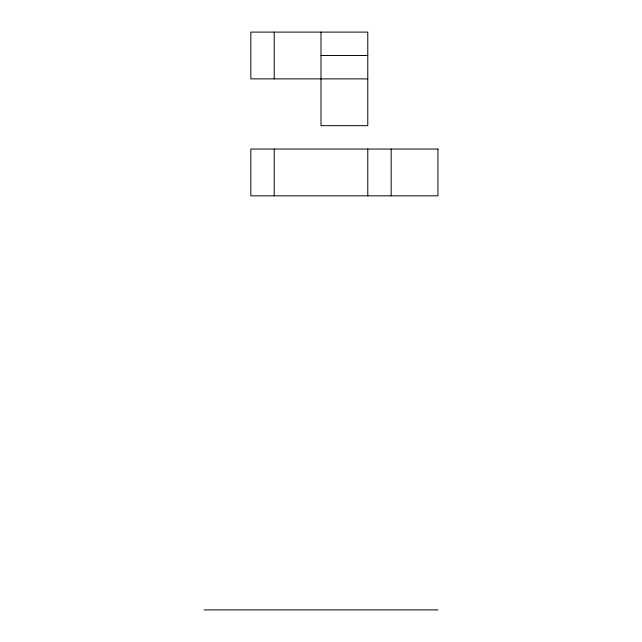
<?xml version="1.0" encoding="UTF-8"?>
<svg xmlns="http://www.w3.org/2000/svg" width="642" height="642" viewBox="0 0 642 642"><rect width="100%" height="100%" fill="white"/><g stroke="black" fill="none" stroke-linecap="round" stroke-linejoin="round"><path stroke-width="0.96" d="M321 55.493L367.778 55.493M367.778 78.878L250.829 78.878L250.829 32.1L367.778 32.1L367.778 125.663L321 125.663L321 32.1M204.052 609.9L437.948 609.9M391.171 149.048L391.171 195.834M367.778 149.048L367.778 195.834M274.222 32.1L274.222 78.878M274.222 149.048L274.222 195.834M437.948 149.048L250.829 149.048L250.829 195.834L437.948 195.834L437.948 149.048"/></g></svg>
